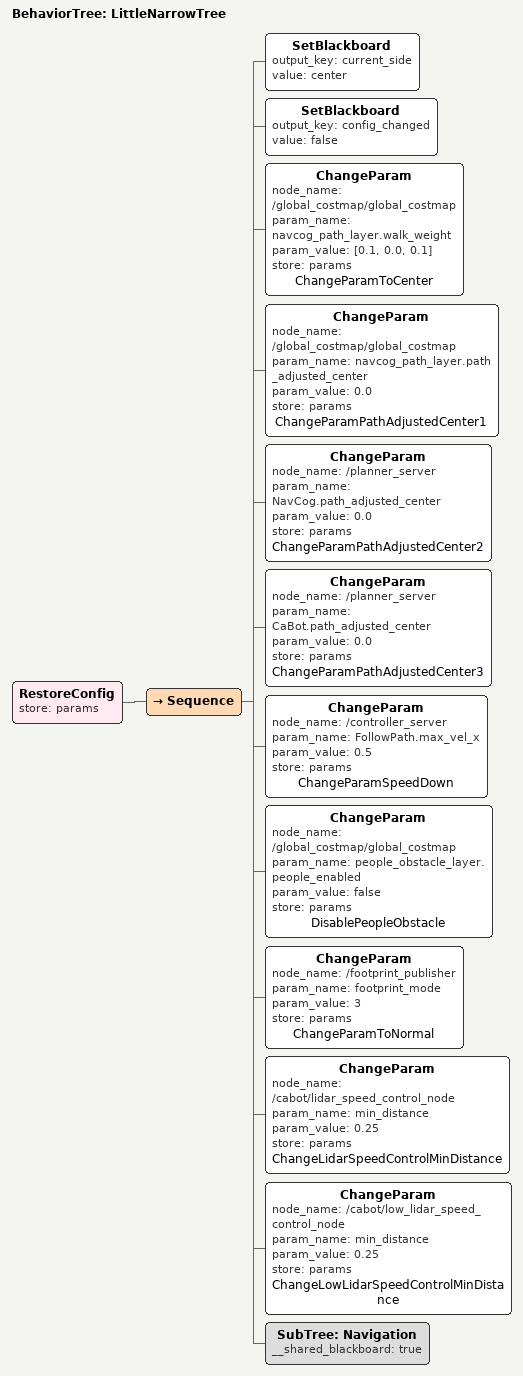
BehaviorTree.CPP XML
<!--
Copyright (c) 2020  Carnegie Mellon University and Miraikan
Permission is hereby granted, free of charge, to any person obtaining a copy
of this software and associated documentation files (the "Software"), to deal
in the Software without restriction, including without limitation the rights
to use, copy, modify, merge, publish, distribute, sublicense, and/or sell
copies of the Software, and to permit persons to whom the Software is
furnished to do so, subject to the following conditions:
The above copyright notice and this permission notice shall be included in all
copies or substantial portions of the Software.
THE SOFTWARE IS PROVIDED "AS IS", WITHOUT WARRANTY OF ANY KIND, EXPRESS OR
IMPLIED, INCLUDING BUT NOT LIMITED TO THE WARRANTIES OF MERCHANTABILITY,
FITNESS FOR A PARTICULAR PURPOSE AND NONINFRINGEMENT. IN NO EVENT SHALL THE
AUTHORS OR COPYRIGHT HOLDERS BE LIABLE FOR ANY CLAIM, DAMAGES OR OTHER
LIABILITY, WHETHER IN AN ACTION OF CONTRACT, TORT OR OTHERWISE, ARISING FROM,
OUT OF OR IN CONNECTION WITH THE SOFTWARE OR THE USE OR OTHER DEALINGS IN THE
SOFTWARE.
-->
<?xml version="1.0" encoding="utf-8"?>

<root main_tree_to_execute="LittleNarrowTree">
  <include ros_pkg="cabot_bt" path="behavior_trees/navigation.xml" />
  <BehaviorTree ID="LittleNarrowTree">
    <RestoreConfig store="params">
      <Sequence>
        <!-- initialize blackboard -->
        <SetBlackboard output_key="current_side" value="center" />
        <SetBlackboard output_key="config_changed" value="false" />

        <!-- use center for normal, 0.5 makes transition sudden, but small number cause issue
             passing close to obstacles -->
        <ChangeParam node_name="/global_costmap/global_costmap"
          param_name="navcog_path_layer.walk_weight"
          param_value="[0.1, 0.0, 0.1]" store="params" name="ChangeParamToCenter" />

        <ChangeParam node_name="/global_costmap/global_costmap"
          param_name="navcog_path_layer.path_adjusted_center"
          param_value="0.0" store="params" name="ChangeParamPathAdjustedCenter1" />

        <ChangeParam node_name="/planner_server"
          param_name="NavCog.path_adjusted_center"
          param_value="0.0" store="params" name="ChangeParamPathAdjustedCenter2" />

        <ChangeParam node_name="/planner_server"
          param_name="CaBot.path_adjusted_center"
          param_value="0.0" store="params" name="ChangeParamPathAdjustedCenter3" />

        <ChangeParam node_name="/controller_server"
          param_name="FollowPath.max_vel_x"
          param_value="0.5" store="params" name="ChangeParamSpeedDown" />

        <ChangeParam node_name="/global_costmap/global_costmap"
          param_name="people_obstacle_layer.people_enabled"
          param_value="false" store="params" name="DisablePeopleObstacle" />

        <ChangeParam node_name="/footprint_publisher"
          param_name="footprint_mode"
          param_value="3" store="params" name="ChangeParamToNormal" />

        <ChangeParam node_name="/cabot/lidar_speed_control_node"
          param_name="min_distance"
          param_value="0.25" store="params" name="ChangeLidarSpeedControlMinDistance" />

        <ChangeParam node_name="/cabot/low_lidar_speed_control_node"
          param_name="min_distance"
          param_value="0.25" store="params" name="ChangeLowLidarSpeedControlMinDistance" />

        <!-- shared navigation behavior, __shared_blackboard="true" is required -->
        <SubTree ID="Navigation" __shared_blackboard="true" />

      </Sequence>
    </RestoreConfig>
  </BehaviorTree>
</root>
